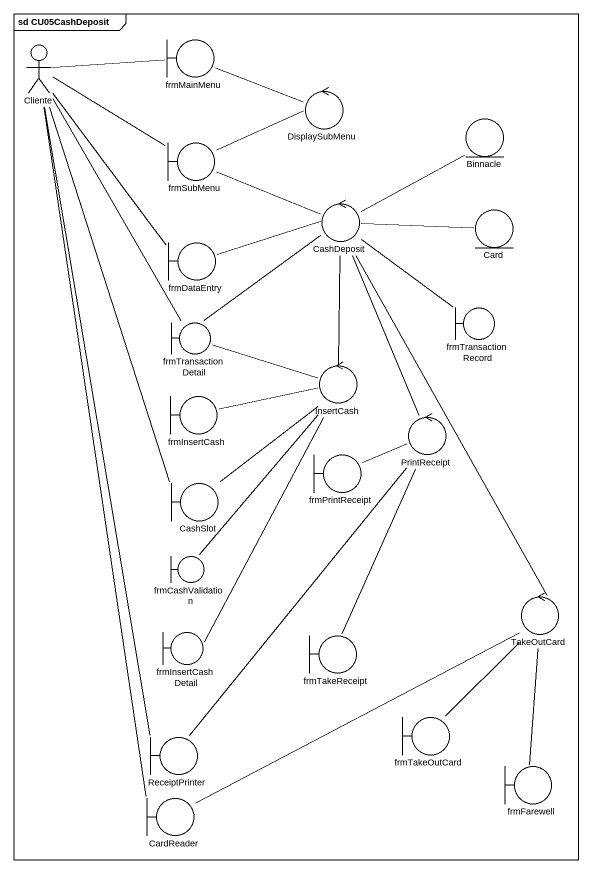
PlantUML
@startuml
mainframe sd CU05CashDeposit
actor Cliente
boundary frmMainMenu
control DisplaySubMenu
entity Binnacle
boundary frmSubMenu
control CashDeposit
entity "Card" as Card_
boundary frmDataEntry
boundary frmTransactionDetail
boundary frmTransactionRecord
control InsertCash
boundary frmInsertCash
control PrintReceipt
boundary CashSlot
boundary frmPrintReceipt
boundary frmCashValidation
control TakeOutCard
boundary frmInsertCashDetail
boundary frmTakeReceipt
boundary frmTakeOutCard
boundary ReceiptPrinter
boundary CardReader
boundary frmFarewell
Cliente -right- frmMainMenu
Cliente -right- frmSubMenu
Cliente -- frmDataEntry
Cliente -- frmTransactionDetail
Cliente -- CashSlot
Cliente -- ReceiptPrinter
Cliente -- CardReader
frmMainMenu -right- DisplaySubMenu
frmSubMenu -right- DisplaySubMenu
frmSubMenu -right- CashDeposit
CashDeposit -right- Binnacle
CashDeposit -right- Card_
CashDeposit -left- frmDataEntry
CashDeposit -- frmTransactionDetail
CashDeposit -- frmTransactionRecord
CashDeposit -- PrintReceipt
frmTransactionDetail -right- InsertCash
InsertCash -up- CashDeposit
InsertCash -left- frmInsertCash
InsertCash -- CashSlot
InsertCash -- frmCashValidation
PrintReceipt -left- frmPrintReceipt
PrintReceipt -- frmTakeReceipt
TakeOutCard -up- CashDeposit
TakeOutCard -- frmFarewell
frmInsertCashDetail -up- InsertCash
frmTakeOutCard -up- TakeOutCard
ReceiptPrinter -up- PrintReceipt
CardReader -right- TakeOutCard
@enduml
